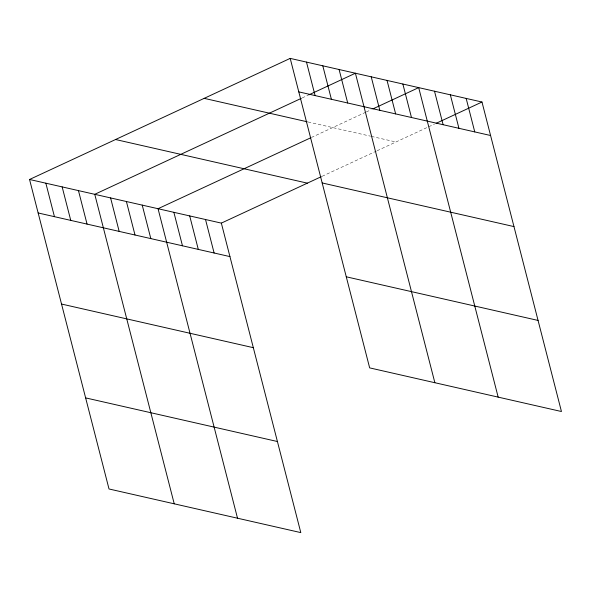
<?xml version="1.0" encoding="UTF-8"?>
<svg xmlns="http://www.w3.org/2000/svg" width="591" height="591" viewBox="0 0 591 591"><rect width="100%" height="100%" fill="white"/><g stroke="black" fill="none" stroke-linecap="round" stroke-linejoin="round"><path stroke-width="0.44" stroke-dasharray="2.96 2.22" d="M302.156 97.966L307.889 95.299M311.346 137.496L365.445 112.364M366.265 111.98L371.185 109.697M322.125 176.295L376.282 151.133M377.102 150.749L434.474 124.095M308.066 121.982L370.483 136.181M371.362 136.381L395.97 141.98"/><path stroke-width="0.89" d="M29.55 179.479L221.344 223.117L300.804 532.609L109.017 488.979L29.55 179.479L290.196 58.391L481.983 102.021L561.45 411.521L369.656 367.883L290.196 58.391M301.336 98.342L94.759 194.313L174.227 503.813M308.709 94.922L355.405 73.225L434.865 382.724M310.526 137.88L158.048 208.719L237.516 518.211M372.818 108.936L418.694 87.623L498.161 397.122M221.344 223.117L321.305 176.672M436.114 123.334L481.983 102.021M298.787 91.871L490.582 135.509M204.183 98.35L307.187 121.783M322.176 182.959L513.971 226.589M115.563 139.52L307.357 183.151M346.274 276.802L538.061 320.433M38.149 212.967L229.936 256.597M61.53 304.047L253.325 347.678M85.629 397.891L277.423 441.521M466.166 98.424L474.758 131.904M450.342 94.826L458.934 128.306M434.518 91.228L443.117 124.708M402.87 84.025L411.469 117.506M387.046 80.428L395.645 113.908M371.229 76.83L379.821 110.31M339.101 69.516L347.7 103.004M322.797 65.808L331.396 99.295M306.493 62.099L315.092 95.587M205.52 219.512L214.112 253M189.696 215.914L198.295 249.395M173.872 212.317L182.471 245.797M142.224 205.114L150.823 238.601M126.408 201.516L134.999 234.996M110.583 197.919L119.175 231.399M78.455 190.605L87.054 224.092M62.151 186.896L70.75 220.384M45.854 183.188L54.446 216.675"/></g></svg>
